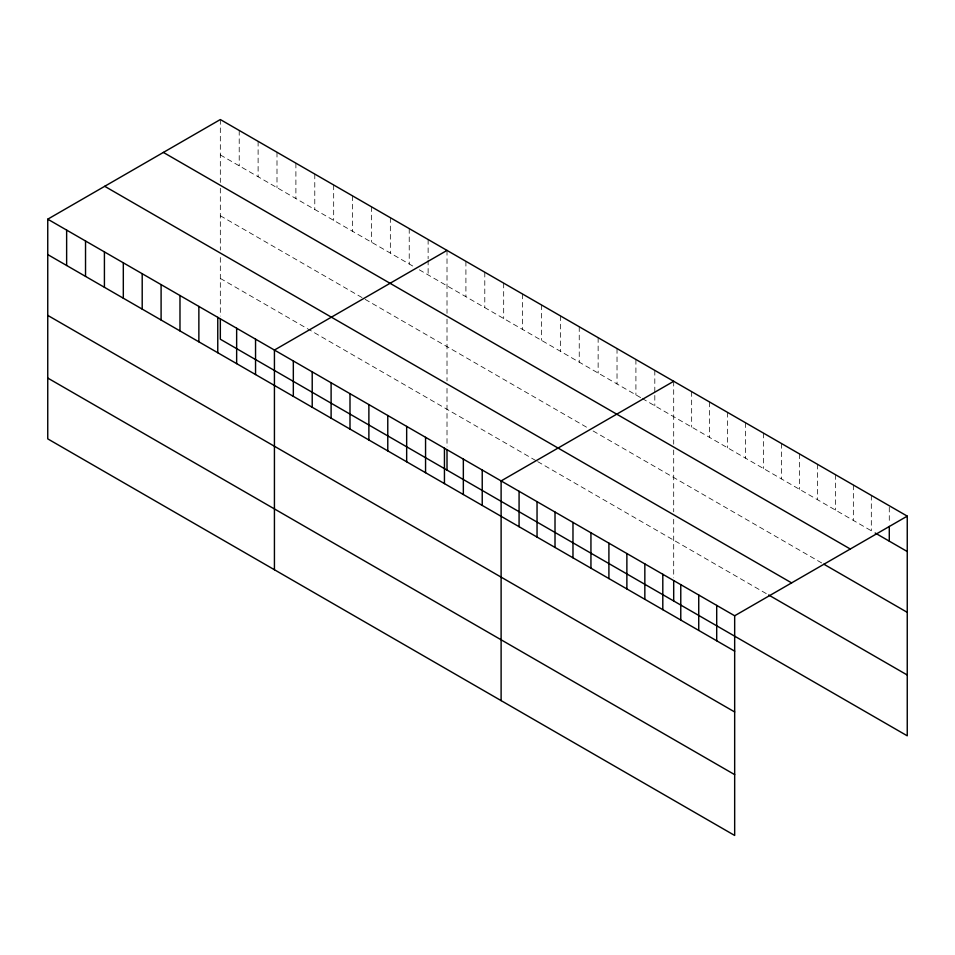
<?xml version="1.0" encoding="UTF-8"?>
<svg xmlns="http://www.w3.org/2000/svg" width="955" height="955" viewBox="0 0 955 955"><rect width="100%" height="100%" fill="white"/><g stroke="black" fill="none" stroke-linecap="round" stroke-linejoin="round"><path stroke-width="0.72" stroke-dasharray="4.78 3.58" d="M220.33 154.937L414.267 266.911M419.305 269.811L640.948 397.781M642.214 398.51L873.885 532.269M220.33 215.758L363.891 298.64M365.156 299.369L588.065 428.067M593.103 430.968L822.553 563.45M220.33 278.418L536.424 460.907M537.689 461.635L767.378 594.249M889.284 507.236L889.284 523.459M871.318 495.382L871.318 530.777M853.352 485.021L853.352 520.415M835.386 474.647L835.386 510.042M817.42 464.273L817.42 499.668M799.454 453.9L799.454 489.294M781.488 443.526L781.488 478.921M763.523 433.152L763.523 468.547M745.557 422.779L745.557 458.173M727.591 412.405L727.591 447.8M709.625 402.043L709.625 437.426M691.659 391.669L691.659 427.064M673.693 381.296L673.693 444.194M673.693 449.996L673.693 511.82M673.693 519.281L673.693 577.811M654.808 370.385L654.808 405.78M635.911 359.486L635.911 394.869M617.026 348.575L617.026 383.97M598.14 337.664L598.14 373.059M579.243 326.765L579.243 362.16M560.358 315.854L560.358 351.249M541.461 304.943L541.461 340.338M522.576 294.045L522.576 329.439M503.679 283.134L503.679 318.528M484.794 272.235L484.794 307.629M465.909 261.324L465.909 296.719M447.012 250.413L447.012 313.324M447.012 319.113L447.012 380.938M447.012 388.399L447.012 446.94M428.127 239.514L428.127 258.686M428.127 260.154L428.127 274.909M409.229 228.603L409.229 263.998M390.344 217.704L390.344 253.099M371.447 206.793L371.447 242.188M352.562 195.882L352.562 231.277M333.677 184.984L333.677 220.378M314.78 174.073L314.78 209.467M295.895 163.174L295.895 198.568M276.998 152.263L276.998 187.657M258.113 141.352L258.113 176.747M239.216 130.453L239.216 165.848M220.33 119.542L220.33 182.453M220.33 188.242L220.33 250.067M220.33 257.528L220.33 316.057"/><path stroke-width="1.43" d="M47.75 219.184L734.67 615.772L734.67 835.458L47.75 438.87L47.75 219.184L220.33 119.542L907.25 516.13L907.25 735.816L220.33 339.228L220.33 318.958M447.012 250.413L274.431 350.055L274.431 569.741M673.693 381.296L501.112 480.926L501.112 700.612M734.67 615.772L907.25 516.13M875.174 533.009L907.25 551.524M163.377 152.418L850.296 549.018M823.843 564.19L907.25 612.346M104.704 186.297L791.623 582.896M768.656 594.989L907.25 675.006M47.75 254.579L734.67 651.167M47.75 315.389L734.67 711.976M47.75 378.049L734.67 774.636M889.284 526.408L889.284 541.151M716.704 605.398L716.704 640.793M698.738 595.025L698.738 630.419M680.772 584.651L680.772 620.046M673.693 580.712L673.693 600.982M662.806 574.277L662.806 609.672M644.84 563.904L644.84 599.298M626.874 553.542L626.874 588.937M608.908 543.168L608.908 578.563M590.942 532.795L590.942 568.189M572.976 522.421L572.976 557.816M555.01 512.047L555.01 547.442M537.044 501.673L537.044 537.068M519.078 491.3L519.078 526.694M482.227 470.027L482.227 505.422M463.342 459.116L463.342 494.511M447.012 449.829L447.012 470.099M444.445 448.217L444.445 483.612M425.56 437.306L425.56 472.701M406.663 426.396L406.663 461.79M387.778 415.497L387.778 450.891M368.881 404.586L368.881 439.98M349.996 393.687L349.996 429.07M331.11 382.776L331.11 418.171M312.213 371.865L312.213 407.26M293.328 360.966L293.328 396.361M255.546 339.144L255.546 374.539M236.649 328.245L236.649 363.64M217.764 317.335L217.764 352.729M198.867 306.436L198.867 341.83M179.982 295.525L179.982 330.919M161.097 284.614L161.097 320.009M142.2 273.715L142.2 309.11M123.314 262.804L123.314 298.199M104.417 251.905L104.417 287.3M85.532 240.994L85.532 276.389M66.635 230.083L66.635 265.478"/></g></svg>
